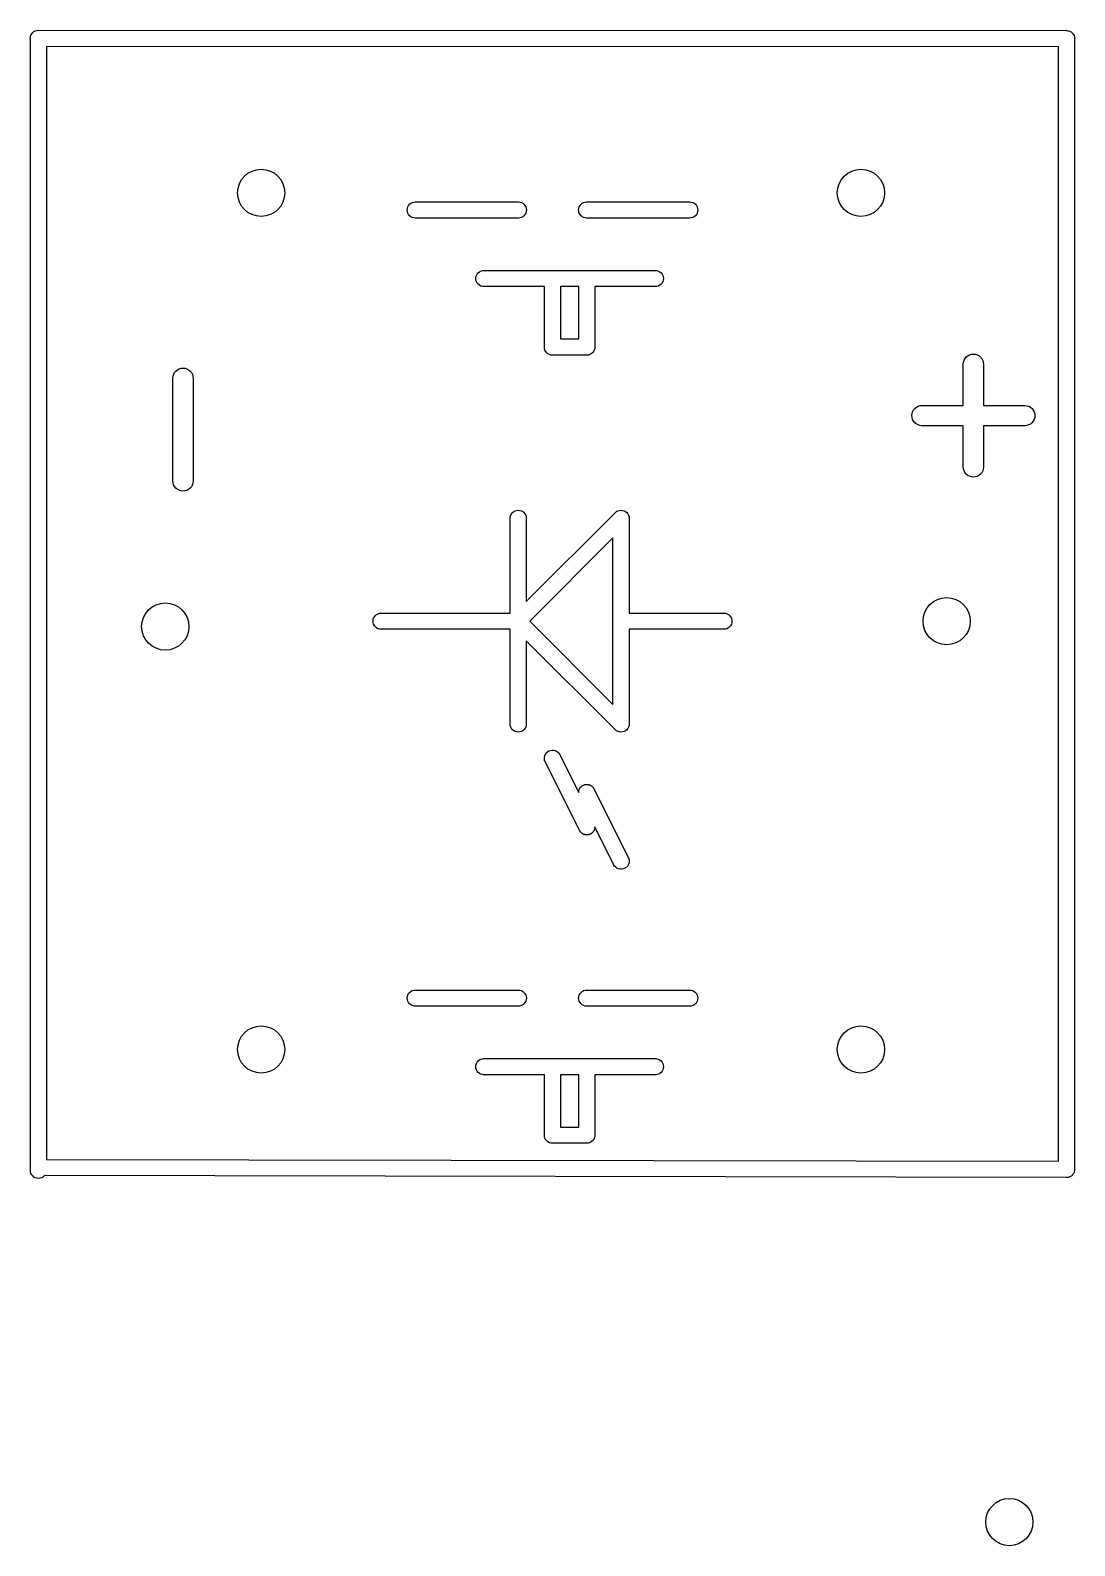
# Model space of a CAD drawing. Extents: x 2.7 to 6.64, y -5.71 to -1.95.
# Drawn here: x 3.6289 to 3.9336, y -3.2498 to -2.8076 of the extents above; entities that cross this region are included whole.
import ezdxf

# ---------------------------------------------------------------- set-up
doc = ezdxf.new("R2010")
doc.units = 0
doc.header["$MEASUREMENT"] = 0
doc.layers.add('BLACK', color=7, linetype='CONTINUOUS')

msp = doc.modelspace()

# ---------------------------------------------------------------- linework, layer by layer
at = {"layer": 'BLACK', "linetype": 'CONTINUOUS'}
for p, q in [((3.62958, -2.80824), (3.62994, -2.80795)), ((3.62994, -2.80795), (3.63035, -2.80773)), ((3.63035, -2.80773), (3.6308, -2.80759)), ((3.6308, -2.80759), (3.63114, -2.80756)), ((3.63114, -2.80756), (3.93114, -2.80764)), ((3.93114, -2.80764), (3.93126, -2.80763)), ((3.93126, -2.80763), (3.93138, -2.80764)), ((3.93138, -2.80764), (3.93138, -2.80764)), ((3.93138, -2.80764), (3.93144, -2.80764)), ((3.93144, -2.80764), (3.93172, -2.80767)), ((3.93172, -2.80767), (3.93172, -2.80767)), ((3.93172, -2.80767), (3.93172, -2.80767)), ((3.93172, -2.80767), (3.93184, -2.80771)), ((3.93184, -2.80771), (3.93217, -2.80781)), ((3.93217, -2.80781), (3.93217, -2.80781)), ((3.93217, -2.80781), (3.93217, -2.80781)), ((3.93217, -2.80781), (3.93227, -2.80786)), ((3.93227, -2.80786), (3.93258, -2.80803)), ((3.93258, -2.80803), (3.93258, -2.80803)), ((3.93258, -2.80803), (3.93258, -2.80803)), ((3.93258, -2.80803), (3.9326, -2.80804)), ((3.9326, -2.80804), (3.93294, -2.80832)), ((3.62889, -2.80992), (3.62893, -2.80946)), ((3.6289, -2.81008), (3.62889, -2.80992)), ((3.6289, -2.81012), (3.6289, -2.81008)), ((3.6289, -3.13933), (3.6289, -2.81012)), ((3.62893, -2.80946), (3.62907, -2.80901)), ((3.62907, -2.80901), (3.62929, -2.8086)), ((3.62929, -2.8086), (3.62958, -2.80824)), ((3.63362, -2.81228), (3.63362, -3.13709)), ((3.9289, -2.81236), (3.63362, -2.81228)), ((3.9289, -2.81988), (3.9289, -2.81236)), ((3.93294, -2.80832), (3.93294, -2.80832)), ((3.93294, -2.80832), (3.93295, -2.80834)), ((3.93295, -2.80834), (3.93323, -2.80868)), ((3.93323, -2.80868), (3.93323, -2.80868)), ((3.93323, -2.80868), (3.93323, -2.80868)), ((3.93323, -2.80868), (3.93327, -2.80874)), ((3.93327, -2.80874), (3.93345, -2.80909)), ((3.93345, -2.80909), (3.93359, -2.80954)), ((3.93359, -2.80954), (3.93362, -2.80988)), ((3.93362, -2.80988), (3.93362, -2.80988)), ((3.93362, -2.80988), (3.93363, -2.81)), ((3.93363, -2.81), (3.93362, -2.81012)), ((3.93362, -2.81012), (3.93362, -3.13989)), ((3.9289, -3.13763), (3.9289, -2.81988)), ((3.73889, -2.86), (3.73893, -2.85954)), ((3.73893, -2.86046), (3.73889, -2.86)), ((3.73893, -2.85954), (3.73907, -2.85909)), ((3.73907, -2.86091), (3.73893, -2.86046)), ((3.73907, -2.85909), (3.73929, -2.85868)), ((3.73929, -2.86132), (3.73907, -2.86091)), ((3.73929, -2.85868), (3.73958, -2.85832)), ((3.73958, -2.85832), (3.73994, -2.85803)), ((3.73994, -2.85803), (3.74035, -2.85781)), ((3.74035, -2.85781), (3.7408, -2.85767)), ((3.7408, -2.85767), (3.74114, -2.85764)), ((3.74114, -2.85764), (3.77138, -2.85764)), ((3.77138, -2.85764), (3.77172, -2.85767)), ((3.77172, -2.85767), (3.77217, -2.85781)), ((3.77217, -2.85781), (3.77258, -2.85803)), ((3.77258, -2.85803), (3.77294, -2.85832)), ((3.77294, -2.85832), (3.77323, -2.85868)), ((3.77323, -2.85868), (3.77345, -2.85909)), ((3.77345, -2.86091), (3.77323, -2.86132)), ((3.77345, -2.85909), (3.77359, -2.85954)), ((3.77359, -2.86046), (3.77345, -2.86091)), ((3.77359, -2.85954), (3.77363, -2.86)), ((3.77363, -2.86), (3.77359, -2.86046)), ((3.78889, -2.86), (3.78893, -2.85954)), ((3.78893, -2.86046), (3.78889, -2.86)), ((3.78893, -2.85954), (3.78907, -2.85909)), ((3.78907, -2.86091), (3.78893, -2.86046)), ((3.78907, -2.85909), (3.78929, -2.85868)), ((3.78929, -2.86132), (3.78907, -2.86091)), ((3.78929, -2.85868), (3.78958, -2.85832)), ((3.78958, -2.85832), (3.78994, -2.85803)), ((3.78994, -2.85803), (3.79035, -2.85781)), ((3.79035, -2.85781), (3.7908, -2.85767)), ((3.7908, -2.85767), (3.79114, -2.85764)), ((3.79114, -2.85764), (3.82138, -2.85764)), ((3.82138, -2.85764), (3.82172, -2.85767)), ((3.82172, -2.85767), (3.82217, -2.85781)), ((3.82217, -2.85781), (3.82258, -2.85803)), ((3.82258, -2.85803), (3.82294, -2.85832)), ((3.82294, -2.85832), (3.82323, -2.85868)), ((3.82323, -2.85868), (3.82345, -2.85909)), ((3.82345, -2.86091), (3.82323, -2.86132)), ((3.82345, -2.85909), (3.82359, -2.85954)), ((3.82359, -2.86046), (3.82345, -2.86091)), ((3.82359, -2.85954), (3.82363, -2.86)), ((3.82363, -2.86), (3.82359, -2.86046)), ((3.73958, -2.86168), (3.73929, -2.86132)), ((3.73994, -2.86197), (3.73958, -2.86168)), ((3.74035, -2.86219), (3.73994, -2.86197)), ((3.7408, -2.86233), (3.74035, -2.86219)), ((3.74114, -2.86236), (3.7408, -2.86233)), ((3.77138, -2.86236), (3.74114, -2.86236)), ((3.77172, -2.86233), (3.77138, -2.86236)), ((3.77217, -2.86219), (3.77172, -2.86233)), ((3.77258, -2.86197), (3.77217, -2.86219)), ((3.77294, -2.86168), (3.77258, -2.86197)), ((3.77323, -2.86132), (3.77294, -2.86168)), ((3.78958, -2.86168), (3.78929, -2.86132)), ((3.78994, -2.86197), (3.78958, -2.86168)), ((3.79035, -2.86219), (3.78994, -2.86197)), ((3.7908, -2.86233), (3.79035, -2.86219)), ((3.79114, -2.86236), (3.7908, -2.86233)), ((3.82138, -2.86236), (3.79114, -2.86236)), ((3.82172, -2.86233), (3.82138, -2.86236)), ((3.82217, -2.86219), (3.82172, -2.86233)), ((3.82258, -2.86197), (3.82217, -2.86219)), ((3.82294, -2.86168), (3.82258, -2.86197)), ((3.82323, -2.86132), (3.82294, -2.86168)), ((3.75907, -2.87909), (3.75929, -2.87868)), ((3.75929, -2.87868), (3.75958, -2.87832)), ((3.75958, -2.87832), (3.75994, -2.87803)), ((3.75994, -2.87803), (3.76035, -2.87781)), ((3.76035, -2.87781), (3.7608, -2.87767)), ((3.7608, -2.87767), (3.76114, -2.87764)), ((3.76114, -2.87764), (3.78114, -2.87764)), ((3.78114, -2.87764), (3.78126, -2.87763)), ((3.78126, -2.87763), (3.78138, -2.87764)), ((3.78138, -2.87764), (3.79114, -2.87764)), ((3.79114, -2.87764), (3.79126, -2.87763)), ((3.79126, -2.87763), (3.79138, -2.87764)), ((3.79138, -2.87764), (3.81138, -2.87764)), ((3.81138, -2.87764), (3.81172, -2.87767)), ((3.81172, -2.87767), (3.81217, -2.87781)), ((3.81217, -2.87781), (3.81258, -2.87803)), ((3.81258, -2.87803), (3.81294, -2.87832)), ((3.81294, -2.87832), (3.81323, -2.87868)), ((3.81323, -2.87868), (3.81345, -2.87909)), ((3.75889, -2.88), (3.75893, -2.87954)), ((3.75893, -2.88046), (3.75889, -2.88)), ((3.75893, -2.87954), (3.75907, -2.87909)), ((3.75907, -2.88091), (3.75893, -2.88046)), ((3.75929, -2.88132), (3.75907, -2.88091)), ((3.75958, -2.88168), (3.75929, -2.88132)), ((3.75994, -2.88197), (3.75958, -2.88168)), ((3.76035, -2.88219), (3.75994, -2.88197)), ((3.7608, -2.88233), (3.76035, -2.88219)), ((3.76114, -2.88236), (3.7608, -2.88233)), ((3.7789, -2.88236), (3.76114, -2.88236)), ((3.7789, -2.89988), (3.7789, -2.88236)), ((3.78362, -2.88236), (3.78362, -2.89764)), ((3.7889, -2.88236), (3.78362, -2.88236)), ((3.7889, -2.89764), (3.7889, -2.88236)), ((3.81138, -2.88236), (3.79362, -2.88236)), ((3.79362, -2.88236), (3.79362, -2.89988)), ((3.81172, -2.88233), (3.81138, -2.88236)), ((3.81217, -2.88219), (3.81172, -2.88233)), ((3.81258, -2.88197), (3.81217, -2.88219)), ((3.81294, -2.88168), (3.81258, -2.88197)), ((3.81323, -2.88132), (3.81294, -2.88168)), ((3.81345, -2.88091), (3.81323, -2.88132)), ((3.81345, -2.87909), (3.81359, -2.87954)), ((3.81359, -2.88046), (3.81345, -2.88091)), ((3.81359, -2.87954), (3.81363, -2.88)), ((3.81363, -2.88), (3.81359, -2.88046)), ((3.77889, -2.9), (3.7789, -2.89988)), ((3.77893, -2.90046), (3.77889, -2.9)), ((3.77907, -2.90091), (3.77893, -2.90046)), ((3.77922, -2.9012), (3.77907, -2.90091)), ((3.78362, -2.89764), (3.7889, -2.89764)), ((3.79345, -2.90091), (3.79323, -2.90132)), ((3.79359, -2.90046), (3.79345, -2.90091)), ((3.79362, -2.90012), (3.79359, -2.90046)), ((3.79362, -2.89988), (3.79363, -2.9)), ((3.79363, -2.9), (3.79362, -2.90012)), ((3.79362, -2.90012), (3.79362, -2.90012)), ((3.77929, -2.90132), (3.77922, -2.9012)), ((3.77958, -2.90168), (3.77929, -2.90132)), ((3.77994, -2.90197), (3.77958, -2.90168)), ((3.78035, -2.90219), (3.77994, -2.90197)), ((3.7808, -2.90233), (3.78035, -2.90219)), ((3.78126, -2.90237), (3.7808, -2.90233)), ((3.78138, -2.90236), (3.78126, -2.90237)), ((3.79114, -2.90236), (3.78138, -2.90236)), ((3.79126, -2.90237), (3.79114, -2.90236)), ((3.79172, -2.90233), (3.79126, -2.90237)), ((3.79217, -2.90219), (3.79172, -2.90233)), ((3.79258, -2.90197), (3.79217, -2.90219)), ((3.79294, -2.90168), (3.79258, -2.90197)), ((3.79323, -2.90132), (3.79294, -2.90168)), ((3.90112, -2.90496), (3.90118, -2.90439)), ((3.90112, -2.905), (3.90112, -2.90496)), ((3.90112, -2.91705), (3.90112, -2.905)), ((3.90118, -2.90439), (3.90136, -2.90384)), ((3.90136, -2.90384), (3.90164, -2.90333)), ((3.90164, -2.90333), (3.90201, -2.90289)), ((3.90201, -2.90289), (3.90246, -2.90253)), ((3.90246, -2.90253), (3.90297, -2.90226)), ((3.90297, -2.90226), (3.90352, -2.9021)), ((3.90352, -2.9021), (3.90409, -2.90205)), ((3.90409, -2.90205), (3.90467, -2.90211)), ((3.90467, -2.90211), (3.90522, -2.90228)), ((3.90522, -2.90228), (3.90572, -2.90255)), ((3.90572, -2.90255), (3.90617, -2.90292)), ((3.90617, -2.90292), (3.90653, -2.90337)), ((3.90653, -2.90337), (3.9068, -2.90388)), ((3.9068, -2.90388), (3.90697, -2.90443)), ((3.90697, -2.90443), (3.90702, -2.905)), ((3.90702, -2.905), (3.90702, -2.91705)), ((3.67049, -2.90906), (3.67055, -2.90848)), ((3.67049, -2.9091), (3.67049, -2.90906)), ((3.67049, -2.93909), (3.67049, -2.9091)), ((3.67055, -2.90848), (3.67073, -2.90793)), ((3.67073, -2.90793), (3.67101, -2.90743)), ((3.67101, -2.90743), (3.67138, -2.90699)), ((3.67138, -2.90699), (3.67183, -2.90663)), ((3.67183, -2.90663), (3.67234, -2.90636)), ((3.67234, -2.90636), (3.67289, -2.9062)), ((3.67289, -2.9062), (3.67346, -2.90614)), ((3.67346, -2.90614), (3.67404, -2.9062)), ((3.67404, -2.9062), (3.67459, -2.90637)), ((3.67459, -2.90637), (3.67509, -2.90665)), ((3.67509, -2.90665), (3.67554, -2.90702)), ((3.67554, -2.90702), (3.6759, -2.90746)), ((3.6759, -2.90746), (3.67617, -2.90797)), ((3.67617, -2.90797), (3.67634, -2.90852)), ((3.67634, -2.90852), (3.67639, -2.9091)), ((3.67639, -2.9091), (3.67639, -2.93909)), ((3.88635, -2.91886), (3.88663, -2.91835)), ((3.88663, -2.91835), (3.88699, -2.9179)), ((3.88699, -2.9179), (3.88744, -2.91754)), ((3.88744, -2.91754), (3.88795, -2.91727)), ((3.88795, -2.91727), (3.8885, -2.9171)), ((3.8885, -2.9171), (3.88907, -2.91705)), ((3.88907, -2.91705), (3.90112, -2.91705)), ((3.90702, -2.91705), (3.91907, -2.91705)), ((3.91907, -2.91705), (3.91911, -2.91705)), ((3.91911, -2.91705), (3.91968, -2.91711)), ((3.91968, -2.91711), (3.92023, -2.91729)), ((3.92023, -2.91729), (3.92074, -2.91756)), ((3.92074, -2.91756), (3.92118, -2.91793)), ((3.92118, -2.91793), (3.92154, -2.91838)), ((3.92154, -2.91838), (3.92181, -2.91889)), ((3.88612, -2.91998), (3.88618, -2.91941)), ((3.88617, -2.92055), (3.88612, -2.91998)), ((3.88634, -2.92111), (3.88617, -2.92055)), ((3.88618, -2.91941), (3.88635, -2.91886)), ((3.8866, -2.92162), (3.88634, -2.92111)), ((3.88696, -2.92207), (3.8866, -2.92162)), ((3.88741, -2.92244), (3.88696, -2.92207)), ((3.88791, -2.92271), (3.88741, -2.92244)), ((3.88846, -2.92289), (3.88791, -2.92271)), ((3.88903, -2.92295), (3.88846, -2.92289)), ((3.88907, -2.92295), (3.88903, -2.92295)), ((3.90112, -2.92295), (3.88907, -2.92295)), ((3.90112, -2.935), (3.90112, -2.92295)), ((3.91907, -2.92295), (3.90702, -2.92295)), ((3.90702, -2.92295), (3.90702, -2.935)), ((3.91964, -2.9229), (3.91907, -2.92295)), ((3.9202, -2.92273), (3.91964, -2.9229)), ((3.9207, -2.92246), (3.9202, -2.92273)), ((3.92115, -2.9221), (3.9207, -2.92246)), ((3.92152, -2.92165), (3.92115, -2.9221)), ((3.92179, -2.92114), (3.92152, -2.92165)), ((3.92196, -2.92059), (3.92179, -2.92114)), ((3.92181, -2.91889), (3.92197, -2.91945)), ((3.92202, -2.92002), (3.92196, -2.92059)), ((3.92197, -2.91945), (3.92202, -2.92002)), ((3.90118, -2.93557), (3.90112, -2.935)), ((3.90134, -2.93612), (3.90118, -2.93557)), ((3.90161, -2.93663), (3.90134, -2.93612)), ((3.90679, -2.93616), (3.90651, -2.93667)), ((3.90696, -2.93561), (3.90679, -2.93616)), ((3.90702, -2.93504), (3.90696, -2.93561)), ((3.90702, -2.935), (3.90702, -2.93504)), ((3.67055, -2.93967), (3.67049, -2.93909)), ((3.67071, -2.94022), (3.67055, -2.93967)), ((3.67098, -2.94073), (3.67071, -2.94022)), ((3.67135, -2.94117), (3.67098, -2.94073)), ((3.67588, -2.94076), (3.67551, -2.9412)), ((3.67616, -2.94026), (3.67588, -2.94076)), ((3.67633, -2.93971), (3.67616, -2.94026)), ((3.67639, -2.93913), (3.67633, -2.93971)), ((3.67639, -2.93909), (3.67639, -2.93913)), ((3.90198, -2.93708), (3.90161, -2.93663)), ((3.90242, -2.93745), (3.90198, -2.93708)), ((3.90293, -2.93772), (3.90242, -2.93745)), ((3.90348, -2.93789), (3.90293, -2.93772)), ((3.90405, -2.93795), (3.90348, -2.93789)), ((3.90463, -2.9379), (3.90405, -2.93795)), ((3.90518, -2.93774), (3.90463, -2.9379)), ((3.90569, -2.93747), (3.90518, -2.93774)), ((3.90614, -2.93711), (3.90569, -2.93747)), ((3.90651, -2.93667), (3.90614, -2.93711)), ((3.67179, -2.94154), (3.67135, -2.94117)), ((3.6723, -2.94181), (3.67179, -2.94154)), ((3.67285, -2.94199), (3.6723, -2.94181)), ((3.67342, -2.94205), (3.67285, -2.94199)), ((3.674, -2.94199), (3.67342, -2.94205)), ((3.67455, -2.94183), (3.674, -2.94199)), ((3.67506, -2.94156), (3.67455, -2.94183)), ((3.67551, -2.9412), (3.67506, -2.94156)), ((3.7689, -2.94988), (3.76893, -2.94954)), ((3.76893, -2.94954), (3.76907, -2.94909)), ((3.76907, -2.94909), (3.76929, -2.94868)), ((3.76929, -2.94868), (3.76958, -2.94832)), ((3.76958, -2.94832), (3.76994, -2.94803)), ((3.76994, -2.94803), (3.77035, -2.94781)), ((3.77035, -2.94781), (3.7708, -2.94767)), ((3.7708, -2.94767), (3.77126, -2.94763)), ((3.77126, -2.94763), (3.77172, -2.94767)), ((3.77172, -2.94767), (3.77217, -2.94781)), ((3.77217, -2.94781), (3.77258, -2.94803)), ((3.77258, -2.94803), (3.77294, -2.94832)), ((3.77294, -2.94832), (3.77323, -2.94868)), ((3.77323, -2.94868), (3.77345, -2.94909)), ((3.77345, -2.94909), (3.77359, -2.94954)), ((3.77359, -2.94954), (3.77362, -2.94988)), ((3.77362, -2.9743), (3.79951, -2.94841)), ((3.79951, -2.94841), (3.79958, -2.94832)), ((3.79958, -2.94832), (3.79967, -2.94825)), ((3.79967, -2.94825), (3.79994, -2.94803)), ((3.79967, -2.94825), (3.79967, -2.94825)), ((3.79994, -2.94803), (3.80035, -2.94781)), ((3.80035, -2.94781), (3.80037, -2.9478)), ((3.80037, -2.9478), (3.8008, -2.94767)), ((3.8008, -2.94767), (3.80126, -2.94763)), ((3.80126, -2.94763), (3.80172, -2.94767)), ((3.80172, -2.94767), (3.80203, -2.94777)), ((3.80203, -2.94777), (3.80217, -2.94781)), ((3.80217, -2.94781), (3.80258, -2.94803)), ((3.80258, -2.94803), (3.80294, -2.94832)), ((3.80294, -2.94832), (3.80323, -2.94868)), ((3.80323, -2.94868), (3.80345, -2.94909)), ((3.80345, -2.94909), (3.80359, -2.94954)), ((3.80359, -2.94954), (3.80362, -2.94988)), ((3.7689, -2.96501), (3.7689, -2.94988)), ((3.77362, -2.94988), (3.77362, -2.9743)), ((3.80362, -2.94988), (3.80362, -2.94988)), ((3.80362, -2.94988), (3.80363, -2.95)), ((3.80363, -2.95), (3.80362, -2.95012)), ((3.80362, -2.95012), (3.80362, -2.97764)), ((3.7989, -2.9557), (3.7746, -2.98)), ((3.7989, -2.97988), (3.7989, -2.9557)), ((3.7689, -2.97764), (3.7689, -2.96501)), ((3.72889, -2.98), (3.72893, -2.97954)), ((3.72893, -2.98046), (3.72889, -2.98)), ((3.72893, -2.97954), (3.72907, -2.97909)), ((3.72907, -2.98091), (3.72893, -2.98046)), ((3.72907, -2.97909), (3.72929, -2.97868)), ((3.72929, -2.97868), (3.72958, -2.97832)), ((3.72958, -2.97832), (3.72994, -2.97803)), ((3.72994, -2.97803), (3.73035, -2.97781)), ((3.73035, -2.97781), (3.7308, -2.97767)), ((3.7308, -2.97767), (3.73114, -2.97764)), ((3.73114, -2.97764), (3.7689, -2.97764)), ((3.7746, -2.98), (3.7989, -3.0043)), ((3.79889, -2.98), (3.7989, -2.97988)), ((3.7989, -2.98012), (3.79889, -2.98)), ((3.7989, -3.0043), (3.7989, -2.98012)), ((3.80362, -2.97764), (3.83138, -2.97764)), ((3.83138, -2.97764), (3.83172, -2.97767)), ((3.83172, -2.97767), (3.83217, -2.97781)), ((3.83217, -2.97781), (3.83258, -2.97803)), ((3.83258, -2.97803), (3.83294, -2.97832)), ((3.83294, -2.97832), (3.83323, -2.97868)), ((3.83323, -2.97868), (3.83345, -2.97909)), ((3.83345, -2.97909), (3.83359, -2.97954)), ((3.83359, -2.98046), (3.83345, -2.98091)), ((3.83359, -2.97954), (3.83363, -2.98)), ((3.83363, -2.98), (3.83359, -2.98046)), ((3.72929, -2.98132), (3.72907, -2.98091)), ((3.72958, -2.98168), (3.72929, -2.98132)), ((3.72994, -2.98197), (3.72958, -2.98168)), ((3.73035, -2.98219), (3.72994, -2.98197)), ((3.7308, -2.98233), (3.73035, -2.98219)), ((3.73114, -2.98236), (3.7308, -2.98233)), ((3.7689, -2.98236), (3.73114, -2.98236)), ((3.7689, -3.01012), (3.7689, -2.98236)), ((3.83138, -2.98236), (3.80362, -2.98236)), ((3.80362, -2.98236), (3.80362, -3.00988)), ((3.83172, -2.98233), (3.83138, -2.98236)), ((3.83217, -2.98219), (3.83172, -2.98233)), ((3.83258, -2.98197), (3.83217, -2.98219)), ((3.83294, -2.98168), (3.83258, -2.98197)), ((3.83323, -2.98132), (3.83294, -2.98168)), ((3.83345, -2.98091), (3.83323, -2.98132)), ((3.79951, -3.01159), (3.77362, -2.9857)), ((3.77362, -2.9857), (3.77362, -3.01012)), ((3.76893, -3.01046), (3.7689, -3.01012)), ((3.76907, -3.01091), (3.76893, -3.01046)), ((3.76929, -3.01132), (3.76907, -3.01091)), ((3.76958, -3.01168), (3.76929, -3.01132)), ((3.77323, -3.01132), (3.77294, -3.01168)), ((3.77345, -3.01091), (3.77323, -3.01132)), ((3.77359, -3.01046), (3.77345, -3.01091)), ((3.77362, -3.01012), (3.77359, -3.01046)), ((3.79958, -3.01168), (3.79951, -3.01159)), ((3.80323, -3.01132), (3.80294, -3.01168)), ((3.80345, -3.01091), (3.80323, -3.01132)), ((3.80359, -3.01046), (3.80345, -3.01091)), ((3.80362, -3.01012), (3.80359, -3.01046)), ((3.80362, -3.00988), (3.80363, -3.01)), ((3.80363, -3.01), (3.80362, -3.01012)), ((3.80362, -3.01012), (3.80362, -3.01012)), ((3.76994, -3.01197), (3.76958, -3.01168)), ((3.77035, -3.01219), (3.76994, -3.01197)), ((3.7708, -3.01233), (3.77035, -3.01219)), ((3.77126, -3.01237), (3.7708, -3.01233)), ((3.77172, -3.01233), (3.77126, -3.01237)), ((3.77217, -3.01219), (3.77172, -3.01233)), ((3.77258, -3.01197), (3.77217, -3.01219)), ((3.77294, -3.01168), (3.77258, -3.01197)), ((3.79967, -3.01175), (3.79958, -3.01168)), ((3.79994, -3.01197), (3.79967, -3.01175)), ((3.79967, -3.01175), (3.79967, -3.01175)), ((3.80035, -3.01219), (3.79994, -3.01197)), ((3.80049, -3.01223), (3.80035, -3.01219)), ((3.8008, -3.01233), (3.80049, -3.01223)), ((3.80126, -3.01237), (3.8008, -3.01233)), ((3.80172, -3.01233), (3.80126, -3.01237)), ((3.80217, -3.01219), (3.80172, -3.01233)), ((3.80258, -3.01197), (3.80217, -3.01219)), ((3.80294, -3.01168), (3.80258, -3.01197)), ((3.77889, -3.02017), (3.7789, -3.0197)), ((3.77897, -3.02063), (3.77889, -3.02017)), ((3.7789, -3.0197), (3.77901, -3.01925)), ((3.77901, -3.01925), (3.7792, -3.01882)), ((3.7792, -3.01882), (3.77947, -3.01844)), ((3.77947, -3.01844), (3.7798, -3.01812)), ((3.7798, -3.01812), (3.7802, -3.01788)), ((3.7802, -3.01788), (3.78063, -3.01771)), ((3.78063, -3.01771), (3.78109, -3.01763)), ((3.78109, -3.01763), (3.78156, -3.01765)), ((3.78156, -3.01765), (3.78201, -3.01775)), ((3.78201, -3.01775), (3.78244, -3.01794)), ((3.78244, -3.01794), (3.78282, -3.01821)), ((3.78282, -3.01821), (3.78313, -3.01854)), ((3.78313, -3.01854), (3.78332, -3.01884)), ((3.78332, -3.01884), (3.7889, -3.02999)), ((3.7791, -3.02095), (3.77897, -3.02063)), ((3.78906, -3.04088), (3.7791, -3.02095)), ((3.78898, -3.02939), (3.78901, -3.02925)), ((3.78901, -3.02925), (3.78904, -3.02917)), ((3.78904, -3.02917), (3.78907, -3.02909)), ((3.78907, -3.02909), (3.78914, -3.02896)), ((3.78914, -3.02896), (3.7892, -3.02882)), ((3.7892, -3.02882), (3.78925, -3.02876)), ((3.78925, -3.02876), (3.78929, -3.02868)), ((3.78929, -3.02868), (3.78938, -3.02857)), ((3.78938, -3.02857), (3.78947, -3.02844)), ((3.78947, -3.02844), (3.78953, -3.02839)), ((3.78953, -3.02839), (3.78958, -3.02832)), ((3.78958, -3.02832), (3.7897, -3.02823)), ((3.7897, -3.02823), (3.7898, -3.02812)), ((3.7898, -3.02812), (3.78988, -3.02808)), ((3.78988, -3.02808), (3.78994, -3.02803)), ((3.78994, -3.02803), (3.79007, -3.02796)), ((3.79007, -3.02796), (3.7902, -3.02788)), ((3.7902, -3.02788), (3.79028, -3.02785)), ((3.79028, -3.02785), (3.79035, -3.02781)), ((3.79035, -3.02781), (3.79049, -3.02776)), ((3.79049, -3.02776), (3.79063, -3.02771)), ((3.79063, -3.02771), (3.79072, -3.0277)), ((3.79072, -3.0277), (3.7908, -3.02767)), ((3.7908, -3.02767), (3.79095, -3.02766)), ((3.79095, -3.02766), (3.79109, -3.02763)), ((3.79109, -3.02763), (3.79118, -3.02763)), ((3.79118, -3.02763), (3.79126, -3.02763)), ((3.79126, -3.02763), (3.79141, -3.02764)), ((3.79141, -3.02764), (3.79156, -3.02765)), ((3.79156, -3.02765), (3.79164, -3.02766)), ((3.79164, -3.02766), (3.79172, -3.02767)), ((3.79172, -3.02767), (3.79187, -3.02772)), ((3.79187, -3.02772), (3.79201, -3.02775)), ((3.79201, -3.02775), (3.79209, -3.02778)), ((3.79209, -3.02778), (3.79217, -3.02781)), ((3.79217, -3.02781), (3.7923, -3.02788)), ((3.7923, -3.02788), (3.79244, -3.02794)), ((3.79244, -3.02794), (3.7925, -3.02799)), ((3.7925, -3.02799), (3.79258, -3.02803)), ((3.79258, -3.02803), (3.79269, -3.02812)), ((3.79269, -3.02812), (3.79282, -3.02821)), ((3.79282, -3.02821), (3.79287, -3.02827)), ((3.79287, -3.02827), (3.79294, -3.02832)), ((3.79294, -3.02832), (3.79303, -3.02844)), ((3.79303, -3.02844), (3.79313, -3.02854)), ((3.79313, -3.02854), (3.79318, -3.02862)), ((3.79318, -3.02862), (3.79323, -3.02868)), ((3.79323, -3.02868), (3.7933, -3.02881)), ((3.7933, -3.02881), (3.79332, -3.02884)), ((3.79332, -3.02884), (3.79336, -3.02891)), ((3.79336, -3.02891), (3.79345, -3.02909)), ((3.79345, -3.02909), (3.79346, -3.02912)), ((3.79346, -3.02912), (3.80342, -3.04905)), ((3.7889, -3.0297), (3.78892, -3.02962)), ((3.7889, -3.02985), (3.7889, -3.0297)), ((3.7889, -3.02988), (3.7889, -3.02985)), ((3.7889, -3.02997), (3.7889, -3.02988)), ((3.7889, -3.02999), (3.7889, -3.02997)), ((3.78892, -3.02962), (3.78893, -3.02954)), ((3.78893, -3.02954), (3.78898, -3.02939)), ((3.78907, -3.04091), (3.78906, -3.04088)), ((3.78916, -3.04108), (3.78907, -3.04091)), ((3.7892, -3.04116), (3.78916, -3.04108)), ((3.78922, -3.04119), (3.7892, -3.04116)), ((3.78929, -3.04132), (3.78922, -3.04119)), ((3.78934, -3.04138), (3.78929, -3.04132)), ((3.78938, -3.04146), (3.78934, -3.04138)), ((3.78949, -3.04156), (3.78938, -3.04146)), ((3.78958, -3.04168), (3.78949, -3.04156)), ((3.78965, -3.04173), (3.78958, -3.04168)), ((3.7897, -3.04179), (3.78965, -3.04173)), ((3.78983, -3.04188), (3.7897, -3.04179)), ((3.78994, -3.04197), (3.78983, -3.04188)), ((3.79002, -3.04201), (3.78994, -3.04197)), ((3.79008, -3.04206), (3.79002, -3.04201)), ((3.79022, -3.04212), (3.79008, -3.04206)), ((3.79035, -3.04219), (3.79022, -3.04212)), ((3.79043, -3.04222), (3.79035, -3.04219)), ((3.79051, -3.04225), (3.79043, -3.04222)), ((3.79065, -3.04228), (3.79051, -3.04225)), ((3.7908, -3.04233), (3.79065, -3.04228)), ((3.79088, -3.04234), (3.7908, -3.04233)), ((3.79096, -3.04235), (3.79088, -3.04234)), ((3.79111, -3.04236), (3.79096, -3.04235)), ((3.79126, -3.04237), (3.79111, -3.04236)), ((3.79134, -3.04237), (3.79126, -3.04237)), ((3.79143, -3.04237), (3.79134, -3.04237)), ((3.79157, -3.04234), (3.79143, -3.04237)), ((3.79172, -3.04233), (3.79157, -3.04234)), ((3.7918, -3.0423), (3.79172, -3.04233)), ((3.79189, -3.04229), (3.7918, -3.0423)), ((3.79203, -3.04224), (3.79189, -3.04229)), ((3.79217, -3.04219), (3.79203, -3.04224)), ((3.79224, -3.04215), (3.79217, -3.04219)), ((3.79232, -3.04212), (3.79224, -3.04215)), ((3.79245, -3.04204), (3.79232, -3.04212)), ((3.79258, -3.04197), (3.79245, -3.04204)), ((3.79264, -3.04192), (3.79258, -3.04197)), ((3.79272, -3.04188), (3.79264, -3.04192)), ((3.79282, -3.04177), (3.79272, -3.04188)), ((3.79294, -3.04168), (3.79282, -3.04177)), ((3.79299, -3.04161), (3.79294, -3.04168)), ((3.79305, -3.04156), (3.79299, -3.04161)), ((3.79314, -3.04143), (3.79305, -3.04156)), ((3.79323, -3.04132), (3.79314, -3.04143)), ((3.79327, -3.04124), (3.79323, -3.04132)), ((3.79332, -3.04118), (3.79327, -3.04124)), ((3.79338, -3.04104), (3.79332, -3.04118)), ((3.79345, -3.04091), (3.79338, -3.04104)), ((3.79348, -3.04083), (3.79345, -3.04091)), ((3.79351, -3.04075), (3.79348, -3.04083)), ((3.79354, -3.04061), (3.79351, -3.04075)), ((3.79359, -3.04046), (3.79354, -3.04061)), ((3.7936, -3.04038), (3.79359, -3.04046)), ((3.79361, -3.0403), (3.7936, -3.04038)), ((3.79362, -3.04015), (3.79361, -3.0403)), ((3.7992, -3.05116), (3.79362, -3.04001)), ((3.79362, -3.04001), (3.79362, -3.04003)), ((3.79362, -3.04003), (3.79362, -3.04012)), ((3.79362, -3.04012), (3.79362, -3.04015)), ((3.79938, -3.05146), (3.7992, -3.05116)), ((3.80332, -3.05118), (3.80305, -3.05156)), ((3.80351, -3.05075), (3.80332, -3.05118)), ((3.80342, -3.04905), (3.80355, -3.04937)), ((3.80361, -3.0503), (3.80351, -3.05075)), ((3.80355, -3.04937), (3.80363, -3.04983)), ((3.80363, -3.04983), (3.80361, -3.0503)), ((3.7997, -3.05179), (3.79938, -3.05146)), ((3.80008, -3.05206), (3.7997, -3.05179)), ((3.80051, -3.05225), (3.80008, -3.05206)), ((3.80096, -3.05235), (3.80051, -3.05225)), ((3.80143, -3.05237), (3.80096, -3.05235)), ((3.80189, -3.05229), (3.80143, -3.05237)), ((3.80232, -3.05212), (3.80189, -3.05229)), ((3.80272, -3.05188), (3.80232, -3.05212)), ((3.80305, -3.05156), (3.80272, -3.05188)), ((3.73889, -3.09), (3.73893, -3.08954)), ((3.73893, -3.09046), (3.73889, -3.09)), ((3.73893, -3.08954), (3.73907, -3.08909)), ((3.73907, -3.09091), (3.73893, -3.09046)), ((3.73907, -3.08909), (3.73929, -3.08868)), ((3.73929, -3.09132), (3.73907, -3.09091)), ((3.73929, -3.08868), (3.73958, -3.08832)), ((3.73958, -3.08832), (3.73994, -3.08803)), ((3.73994, -3.08803), (3.74035, -3.08781)), ((3.74035, -3.08781), (3.7408, -3.08767)), ((3.7408, -3.08767), (3.74114, -3.08764)), ((3.74114, -3.08764), (3.77138, -3.08764)), ((3.77138, -3.08764), (3.77172, -3.08767)), ((3.77172, -3.08767), (3.77217, -3.08781)), ((3.77217, -3.08781), (3.77258, -3.08803)), ((3.77258, -3.08803), (3.77294, -3.08832)), ((3.77294, -3.08832), (3.77323, -3.08868)), ((3.77323, -3.08868), (3.77345, -3.08909)), ((3.77345, -3.09091), (3.77323, -3.09132)), ((3.77345, -3.08909), (3.77359, -3.08954)), ((3.77359, -3.09046), (3.77345, -3.09091)), ((3.77359, -3.08954), (3.77363, -3.09)), ((3.77363, -3.09), (3.77359, -3.09046)), ((3.78889, -3.09), (3.78893, -3.08954)), ((3.78893, -3.09046), (3.78889, -3.09)), ((3.78893, -3.08954), (3.78907, -3.08909)), ((3.78907, -3.09091), (3.78893, -3.09046)), ((3.78907, -3.08909), (3.78929, -3.08868)), ((3.78929, -3.09132), (3.78907, -3.09091)), ((3.78929, -3.08868), (3.78958, -3.08832)), ((3.78958, -3.08832), (3.78994, -3.08803)), ((3.78994, -3.08803), (3.79035, -3.08781)), ((3.79035, -3.08781), (3.7908, -3.08767)), ((3.7908, -3.08767), (3.79114, -3.08764)), ((3.79114, -3.08764), (3.82138, -3.08764)), ((3.82138, -3.08764), (3.82172, -3.08767)), ((3.82172, -3.08767), (3.82217, -3.08781)), ((3.82217, -3.08781), (3.82258, -3.08803)), ((3.82258, -3.08803), (3.82294, -3.08832)), ((3.82294, -3.08832), (3.82323, -3.08868)), ((3.82323, -3.08868), (3.82345, -3.08909)), ((3.82345, -3.09091), (3.82323, -3.09132)), ((3.82345, -3.08909), (3.82359, -3.08954)), ((3.82359, -3.09046), (3.82345, -3.09091)), ((3.82359, -3.08954), (3.82363, -3.09)), ((3.82363, -3.09), (3.82359, -3.09046)), ((3.73958, -3.09168), (3.73929, -3.09132)), ((3.73994, -3.09197), (3.73958, -3.09168)), ((3.74035, -3.09219), (3.73994, -3.09197)), ((3.7408, -3.09233), (3.74035, -3.09219)), ((3.74114, -3.09236), (3.7408, -3.09233)), ((3.77138, -3.09236), (3.74114, -3.09236)), ((3.77172, -3.09233), (3.77138, -3.09236)), ((3.77217, -3.09219), (3.77172, -3.09233)), ((3.77258, -3.09197), (3.77217, -3.09219)), ((3.77294, -3.09168), (3.77258, -3.09197)), ((3.77323, -3.09132), (3.77294, -3.09168)), ((3.78958, -3.09168), (3.78929, -3.09132)), ((3.78994, -3.09197), (3.78958, -3.09168)), ((3.79035, -3.09219), (3.78994, -3.09197)), ((3.7908, -3.09233), (3.79035, -3.09219)), ((3.79114, -3.09236), (3.7908, -3.09233)), ((3.82138, -3.09236), (3.79114, -3.09236)), ((3.82172, -3.09233), (3.82138, -3.09236)), ((3.82217, -3.09219), (3.82172, -3.09233)), ((3.82258, -3.09197), (3.82217, -3.09219)), ((3.82294, -3.09168), (3.82258, -3.09197)), ((3.82323, -3.09132), (3.82294, -3.09168)), ((3.75907, -3.10909), (3.75929, -3.10868)), ((3.75929, -3.10868), (3.75958, -3.10832)), ((3.75958, -3.10832), (3.75994, -3.10803)), ((3.75994, -3.10803), (3.76035, -3.10781)), ((3.76035, -3.10781), (3.7608, -3.10767)), ((3.7608, -3.10767), (3.76114, -3.10764)), ((3.76114, -3.10764), (3.78114, -3.10764)), ((3.78114, -3.10764), (3.78126, -3.10763)), ((3.78126, -3.10763), (3.78138, -3.10764)), ((3.78138, -3.10764), (3.79114, -3.10764)), ((3.79114, -3.10764), (3.79126, -3.10763)), ((3.79126, -3.10763), (3.79138, -3.10764)), ((3.79138, -3.10764), (3.81138, -3.10764)), ((3.81138, -3.10764), (3.81172, -3.10767)), ((3.81172, -3.10767), (3.81217, -3.10781)), ((3.81217, -3.10781), (3.81258, -3.10803)), ((3.81258, -3.10803), (3.81294, -3.10832)), ((3.81294, -3.10832), (3.81323, -3.10868)), ((3.81323, -3.10868), (3.81345, -3.10909)), ((3.75889, -3.11), (3.75893, -3.10954)), ((3.75893, -3.11046), (3.75889, -3.11)), ((3.75893, -3.10954), (3.75907, -3.10909)), ((3.75907, -3.11091), (3.75893, -3.11046)), ((3.75929, -3.11132), (3.75907, -3.11091)), ((3.75958, -3.11168), (3.75929, -3.11132)), ((3.75994, -3.11197), (3.75958, -3.11168)), ((3.76035, -3.11219), (3.75994, -3.11197)), ((3.7608, -3.11233), (3.76035, -3.11219)), ((3.76114, -3.11236), (3.7608, -3.11233)), ((3.7789, -3.11236), (3.76114, -3.11236)), ((3.7789, -3.12988), (3.7789, -3.11236)), ((3.78362, -3.11236), (3.78362, -3.12764)), ((3.7889, -3.11236), (3.78362, -3.11236)), ((3.7889, -3.12764), (3.7889, -3.11236)), ((3.81138, -3.11236), (3.79362, -3.11236)), ((3.79362, -3.11236), (3.79362, -3.12988)), ((3.81172, -3.11233), (3.81138, -3.11236)), ((3.81217, -3.11219), (3.81172, -3.11233)), ((3.81258, -3.11197), (3.81217, -3.11219)), ((3.81294, -3.11168), (3.81258, -3.11197)), ((3.81323, -3.11132), (3.81294, -3.11168)), ((3.81345, -3.11091), (3.81323, -3.11132)), ((3.81345, -3.10909), (3.81359, -3.10954)), ((3.81359, -3.11046), (3.81345, -3.11091)), ((3.81359, -3.10954), (3.81363, -3.11)), ((3.81363, -3.11), (3.81359, -3.11046)), ((3.77889, -3.13), (3.7789, -3.12988)), ((3.77893, -3.13046), (3.77889, -3.13)), ((3.77907, -3.13091), (3.77893, -3.13046)), ((3.77926, -3.13127), (3.77907, -3.13091)), ((3.78362, -3.12764), (3.7889, -3.12764)), ((3.79345, -3.13091), (3.79323, -3.13132)), ((3.79359, -3.13046), (3.79345, -3.13091)), ((3.79362, -3.13012), (3.79359, -3.13046)), ((3.79362, -3.12988), (3.79363, -3.13)), ((3.79363, -3.13), (3.79362, -3.13012)), ((3.79362, -3.13012), (3.79362, -3.13012)), ((3.77929, -3.13132), (3.77926, -3.13127)), ((3.77958, -3.13168), (3.77929, -3.13132)), ((3.77994, -3.13197), (3.77958, -3.13168)), ((3.78035, -3.13219), (3.77994, -3.13197)), ((3.7808, -3.13233), (3.78035, -3.13219)), ((3.78126, -3.13237), (3.7808, -3.13233)), ((3.78138, -3.13236), (3.78126, -3.13237)), ((3.79114, -3.13236), (3.78138, -3.13236)), ((3.79126, -3.13237), (3.79114, -3.13236)), ((3.79172, -3.13233), (3.79126, -3.13237)), ((3.79217, -3.13219), (3.79172, -3.13233)), ((3.79258, -3.13197), (3.79217, -3.13219)), ((3.79294, -3.13168), (3.79258, -3.13197)), ((3.79323, -3.13132), (3.79294, -3.13168)), ((3.62889, -3.13944), (3.6289, -3.13933)), ((3.6289, -3.13956), (3.62889, -3.13944)), ((3.6289, -3.14035), (3.6289, -3.13956)), ((3.63362, -3.13709), (3.9289, -3.13763)), ((3.93362, -3.13989), (3.93363, -3.14)), ((3.62893, -3.1407), (3.6289, -3.14035)), ((3.62907, -3.14114), (3.62893, -3.1407)), ((3.62929, -3.14155), (3.62907, -3.14114)), ((3.62958, -3.14191), (3.62929, -3.14155)), ((3.62994, -3.14221), (3.62958, -3.14191)), ((3.63035, -3.14243), (3.62994, -3.14221)), ((3.6308, -3.14256), (3.63035, -3.14243)), ((3.63126, -3.14261), (3.6308, -3.14256)), ((3.63172, -3.14256), (3.63126, -3.14261)), ((3.63217, -3.14243), (3.63172, -3.14256)), ((3.63258, -3.14221), (3.63217, -3.14243)), ((3.63294, -3.14191), (3.63258, -3.14221)), ((3.63302, -3.14181), (3.63294, -3.14191)), ((3.93114, -3.14236), (3.63302, -3.14181)), ((3.93126, -3.14237), (3.93114, -3.14236)), ((3.9315, -3.14235), (3.93126, -3.14237)), ((3.93172, -3.14233), (3.9315, -3.14235)), ((3.93195, -3.14226), (3.93172, -3.14233)), ((3.93172, -3.14233), (3.93172, -3.14233)), ((3.93172, -3.14233), (3.93172, -3.14233)), ((3.93216, -3.14219), (3.93195, -3.14226)), ((3.93217, -3.14219), (3.93216, -3.14219)), ((3.93239, -3.14208), (3.93217, -3.14219)), ((3.93217, -3.14219), (3.93217, -3.14219)), ((3.93257, -3.14198), (3.93239, -3.14208)), ((3.93258, -3.14197), (3.93257, -3.14198)), ((3.93277, -3.14182), (3.93258, -3.14197)), ((3.93258, -3.14197), (3.93258, -3.14197)), ((3.93294, -3.14168), (3.93277, -3.14182)), ((3.93309, -3.14149), (3.93294, -3.14168)), ((3.93294, -3.14168), (3.93294, -3.14168)), ((3.93294, -3.14168), (3.93294, -3.14168)), ((3.93323, -3.14132), (3.93309, -3.14149)), ((3.93335, -3.14111), (3.93323, -3.14132)), ((3.93323, -3.14132), (3.93323, -3.14132)), ((3.93323, -3.14132), (3.93323, -3.14132)), ((3.93345, -3.14091), (3.93335, -3.14111)), ((3.93352, -3.14068), (3.93345, -3.14091)), ((3.93345, -3.14091), (3.93345, -3.14091)), ((3.93345, -3.14091), (3.93345, -3.14091)), ((3.93359, -3.14047), (3.93352, -3.14068)), ((3.93361, -3.14023), (3.93359, -3.14046)), ((3.93359, -3.14046), (3.93359, -3.14047)), ((3.93359, -3.14047), (3.93359, -3.14047)), ((3.93363, -3.14), (3.93361, -3.14023))]:
    msp.add_line(p, q, dxfattribs=at)
at = {"layer": 'BLACK'}
for centre in [(3.69626, -2.855), (3.87126, -2.855), (3.66827, -2.98157), (3.89626, -2.98), (3.69626, -3.105), (3.87126, -3.105), (3.91457, -3.24291)]:
    msp.add_circle(centre, 0.00689, dxfattribs=at)

doc.saveas('drawing.dxf')
